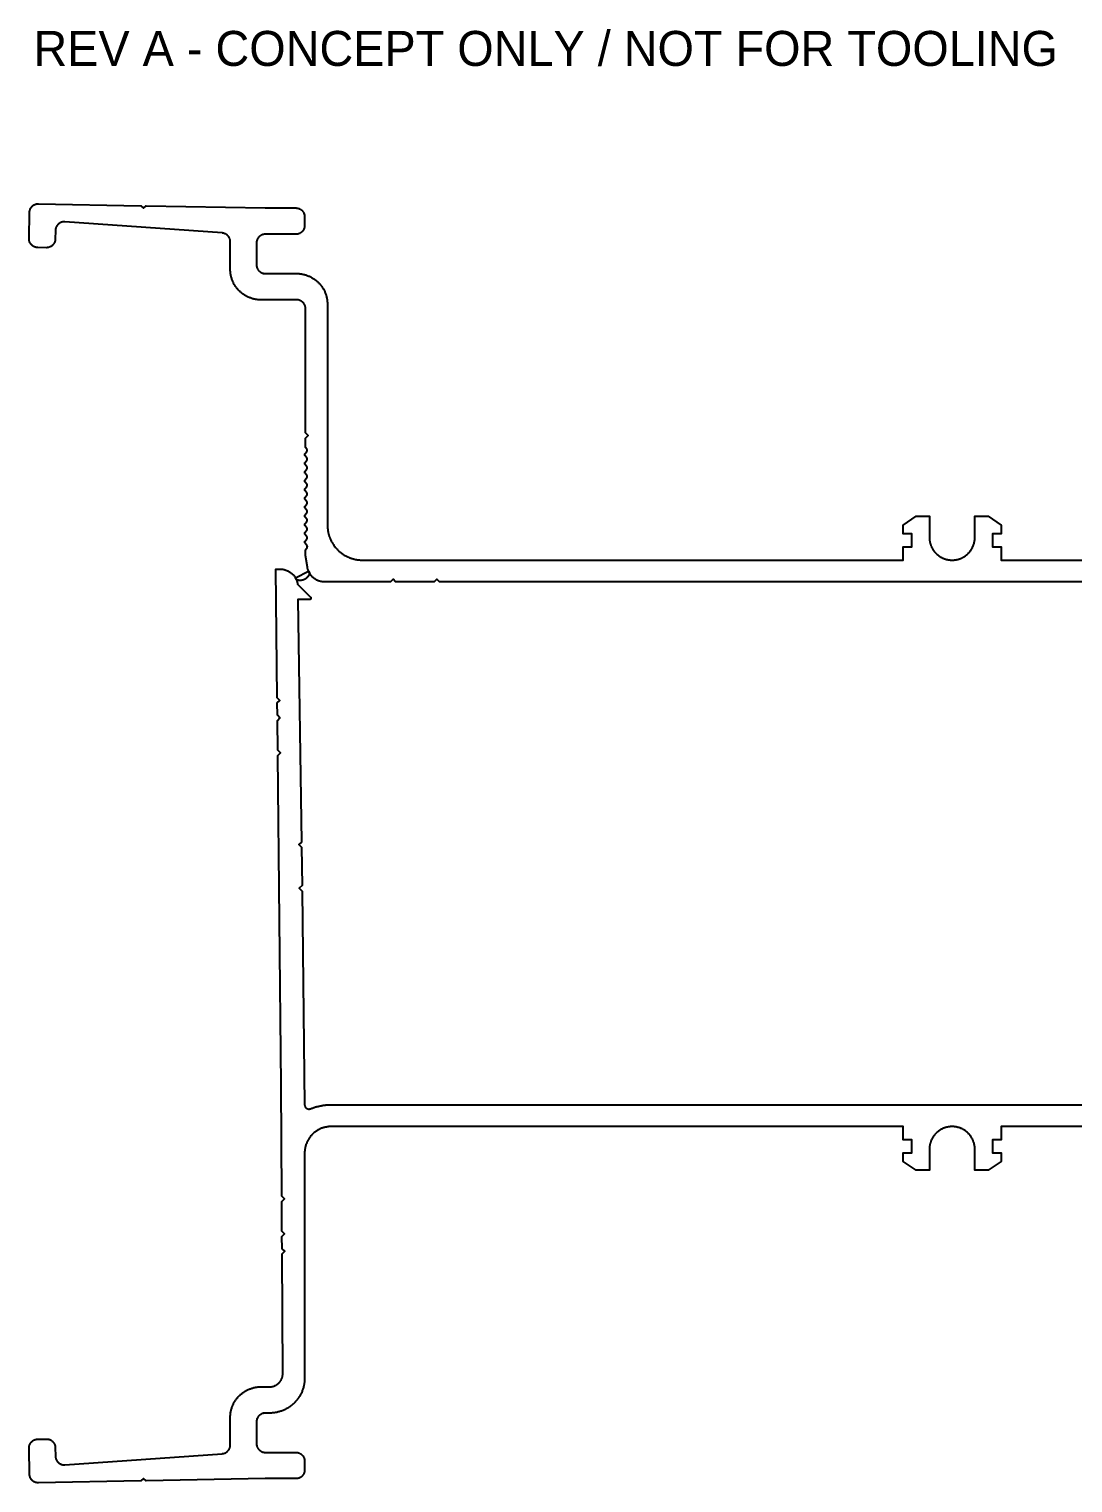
# Model space of a CAD drawing. Header units: millimetres. Extents: x -105 to 218, y 0 to 166.
# Drawn here: x -105.5 to 13.8, y 0 to 166.2 of the extents above; entities that cross this region are included whole.
import ezdxf

# ---------------------------------------------------------------- set-up
doc = ezdxf.new("R2010")
doc.units = ezdxf.units.MM
for name, color, linetype in [('BRIDGE_REV_A', 7, 'Continuous'), ('GREEN_REV_A', 3, 'Continuous'), ('NOTES', 1, 'Continuous'), ('YELLOW_REV_A', 2, 'Continuous')]:
    doc.layers.add(name, color=color, linetype=linetype)

msp = doc.modelspace()

# ---------------------------------------------------------------- linework, layer by layer
at = {"layer": 'BRIDGE_REV_A'}
msp.add_lwpolyline([(-73.55, 104.23), (-73.41, 103.96), (-73.46, 103.95), (-73.47, 103.92), (-73.48, 103.89), (-73.49, 103.86), (-73.5, 103.84), (-73.51, 103.81), (-73.52, 103.79), (-73.54, 103.76), (-73.55, 103.74), (-73.56, 103.71), (-73.58, 103.69), (-73.59, 103.66), (-73.61, 103.64), (-73.63, 103.62), (-73.64, 103.6), (-73.66, 103.58), (-73.68, 103.56), (-73.7, 103.53), (-73.72, 103.51), (-73.74, 103.5), (-73.76, 103.48), (-73.78, 103.46), (-73.8, 103.44), (-73.82, 103.42), (-73.84, 103.41), (-73.86, 103.39), (-73.88, 103.37), (-73.91, 103.36), (-73.93, 103.34), (-73.95, 103.33), (-73.98, 103.32), (-74, 103.3), (-74.02, 103.29), (-74.05, 103.28), (-74.07, 103.27), (-74.1, 103.26), (-74.12, 103.25), (-74.15, 103.24), (-74.18, 103.23), (-74.2, 103.22), (-74.23, 103.21), (-74.25, 103.21), (-74.28, 103.2), (-74.31, 103.19), (-74.33, 103.19), (-74.36, 103.18), (-74.39, 103.18), (-74.42, 103.18), (-74.44, 103.18), (-74.47, 103.17), (-74.5, 103.17), (-74.53, 103.17), (-74.55, 103.17), (-74.58, 103.17), (-74.61, 103.17), (-74.64, 103.18), (-74.67, 103.18), (-74.69, 103.18), (-74.72, 103.19), (-74.75, 103.19), (-74.78, 103.2), (-74.81, 103.21), (-74.83, 103.21), (-74.86, 103.22), (-74.89, 103.23), (-74.95, 103.25), (-75.06, 103.47)], close=True, dxfattribs=at)
at = {"layer": 'GREEN_REV_A'}
msp.add_lwpolyline([(71, 40.74), (5.6, 40.74), (5.6, 39.24), (4.6, 39.24), (4.6, 37.74), (5.6, 37.74), (5.6, 36.74), (4.1, 35.74), (2.6, 35.74), (2.6, 38.14), (2.6, 38.2), (2.6, 38.27), (2.59, 38.34), (2.59, 38.4), (2.58, 38.47), (2.57, 38.53), (2.56, 38.6), (2.55, 38.66), (2.53, 38.72), (2.52, 38.79), (2.5, 38.85), (2.48, 38.91), (2.46, 38.97), (2.44, 39.03), (2.42, 39.09), (2.4, 39.15), (2.37, 39.21), (2.34, 39.26), (2.32, 39.32), (2.29, 39.38), (2.26, 39.43), (2.22, 39.48), (2.19, 39.54), (2.16, 39.59), (2.12, 39.64), (2.08, 39.69), (2.05, 39.74), (2.01, 39.79), (1.97, 39.84), (1.92, 39.88), (1.88, 39.93), (1.84, 39.97), (1.79, 40.02), (1.75, 40.06), (1.7, 40.1), (1.65, 40.14), (1.61, 40.18), (1.56, 40.22), (1.51, 40.26), (1.45, 40.29), (1.4, 40.33), (1.35, 40.36), (1.29, 40.39), (1.24, 40.42), (1.18, 40.45), (1.13, 40.48), (1.07, 40.51), (1.01, 40.53), (0.95, 40.56), (0.89, 40.58), (0.83, 40.6), (0.77, 40.62), (0.71, 40.64), (0.65, 40.65), (0.59, 40.67), (0.52, 40.68), (0.46, 40.7), (0.4, 40.71), (0.33, 40.72), (0.27, 40.72), (0.2, 40.73), (0.13, 40.73), (0.07, 40.74), (0, 40.74), (-0.06, 40.74), (-0.13, 40.73), (-0.19, 40.73), (-0.26, 40.72), (-0.32, 40.72), (-0.38, 40.71), (-0.45, 40.7), (-0.51, 40.69), (-0.57, 40.67), (-0.63, 40.66), (-0.7, 40.64), (-0.76, 40.62), (-0.82, 40.6), (-0.88, 40.58), (-0.94, 40.56), (-0.99, 40.54), (-1.05, 40.51), (-1.11, 40.49), (-1.17, 40.46), (-1.22, 40.43), (-1.28, 40.4), (-1.33, 40.37), (-1.39, 40.33), (-1.44, 40.3), (-1.5, 40.26), (-1.55, 40.23), (-1.6, 40.19), (-1.65, 40.15), (-1.7, 40.11), (-1.75, 40.06), (-1.79, 40.02), (-1.84, 39.97), (-1.88, 39.93), (-1.93, 39.88), (-1.97, 39.83), (-2.01, 39.78), (-2.05, 39.73), (-2.09, 39.68), (-2.13, 39.63), (-2.16, 39.58), (-2.2, 39.53), (-2.23, 39.47), (-2.26, 39.42), (-2.29, 39.36), (-2.32, 39.3), (-2.35, 39.25), (-2.38, 39.19), (-2.4, 39.13), (-2.43, 39.07), (-2.45, 39.01), (-2.47, 38.95), (-2.49, 38.89), (-2.51, 38.83), (-2.52, 38.77), (-2.54, 38.71), (-2.55, 38.65), (-2.56, 38.58), (-2.57, 38.52), (-2.58, 38.46), (-2.59, 38.39), (-2.59, 38.33), (-2.6, 38.27), (-2.6, 38.2), (-2.6, 38.14), (-2.6, 35.74), (-4.1, 35.74), (-5.6, 36.74), (-5.6, 37.74), (-4.6, 37.74), (-4.6, 39.24), (-5.6, 39.24), (-5.6, 40.74), (-71, 40.74), (-71.07, 40.74), (-71.15, 40.73), (-71.22, 40.73), (-71.3, 40.72), (-71.37, 40.71), (-71.44, 40.7), (-71.52, 40.69), (-71.59, 40.68), (-71.66, 40.66), (-71.73, 40.65), (-71.8, 40.63), (-71.87, 40.61), (-71.94, 40.58), (-72.01, 40.56), (-72.08, 40.54), (-72.15, 40.51), (-72.22, 40.48), (-72.28, 40.45), (-72.35, 40.42), (-72.41, 40.38), (-72.48, 40.35), (-72.54, 40.31), (-72.6, 40.27), (-72.66, 40.23), (-72.73, 40.19), (-72.78, 40.15), (-72.84, 40.1), (-72.9, 40.06), (-72.96, 40.01), (-73.01, 39.96), (-73.07, 39.91), (-73.12, 39.86), (-73.17, 39.8), (-73.22, 39.75), (-73.27, 39.69), (-73.32, 39.64), (-73.37, 39.58), (-73.41, 39.52), (-73.45, 39.46), (-73.5, 39.4), (-73.54, 39.34), (-73.57, 39.28), (-73.61, 39.21), (-73.65, 39.15), (-73.68, 39.08), (-73.71, 39.02), (-73.74, 38.95), (-73.77, 38.88), (-73.8, 38.82), (-73.82, 38.75), (-73.85, 38.68), (-73.87, 38.61), (-73.89, 38.54), (-73.91, 38.47), (-73.93, 38.4), (-73.94, 38.32), (-73.96, 38.25), (-73.97, 38.18), (-73.98, 38.11), (-73.99, 38.03), (-73.99, 37.96), (-74, 37.89), (-74, 37.81), (-74, 37.74), (-74, 11.99), (-74, 11.94), (-74, 11.89), (-74, 11.84), (-74, 11.79), (-74.01, 11.74), (-74.01, 11.69), (-74.02, 11.64), (-74.02, 11.59), (-74.02, 11.54), (-74.03, 11.49), (-74.04, 11.44), (-74.04, 11.4), (-74.05, 11.35), (-74.06, 11.3), (-74.07, 11.25), (-74.08, 11.2), (-74.09, 11.15), (-74.1, 11.11), (-74.12, 11.01), (-74.15, 10.92), (-74.17, 10.82), (-74.2, 10.73), (-74.23, 10.64), (-74.27, 10.55), (-74.3, 10.46), (-74.34, 10.37), (-74.38, 10.28), (-74.43, 10.19), (-74.47, 10.1), (-74.52, 10.02), (-74.57, 9.93), (-74.62, 9.85), (-74.65, 9.81), (-74.67, 9.77), (-74.7, 9.73), (-74.73, 9.69), (-74.76, 9.65), (-74.78, 9.61), (-74.81, 9.57), (-74.84, 9.53), (-74.87, 9.49), (-74.91, 9.45), (-74.94, 9.41), (-74.97, 9.38), (-75, 9.34), (-75.03, 9.3), (-75.07, 9.27), (-75.1, 9.23), (-75.14, 9.19), (-75.17, 9.16), (-75.21, 9.12), (-75.24, 9.09), (-75.28, 9.05), (-75.32, 9.02), (-75.35, 8.99), (-75.39, 8.96), (-75.43, 8.92), (-75.46, 8.89), (-75.5, 8.86), (-75.54, 8.83), (-75.58, 8.8), (-75.62, 8.77), (-75.66, 8.74), (-75.7, 8.71), (-75.74, 8.69), (-75.78, 8.66), (-75.82, 8.63), (-75.86, 8.61), (-75.95, 8.55), (-76.03, 8.5), (-76.12, 8.46), (-76.2, 8.41), (-76.29, 8.37), (-76.38, 8.33), (-76.47, 8.29), (-76.56, 8.25), (-76.65, 8.22), (-76.74, 8.19), (-76.84, 8.16), (-76.93, 8.13), (-77.02, 8.11), (-77.12, 8.08), (-77.17, 8.07), (-77.22, 8.06), (-77.26, 8.05), (-77.31, 8.05), (-77.36, 8.04), (-77.41, 8.03), (-77.46, 8.02), (-77.51, 8.02), (-77.56, 8.01), (-77.6, 8.01), (-77.65, 8), (-77.7, 8), (-77.75, 7.99), (-77.8, 7.99), (-77.85, 7.99), (-77.9, 7.99), (-77.95, 7.99), (-78, 7.99), (-78.5, 7.99), (-78.53, 7.99), (-78.55, 7.99), (-78.58, 7.98), (-78.6, 7.98), (-78.63, 7.98), (-78.65, 7.97), (-78.68, 7.97), (-78.7, 7.97), (-78.73, 7.96), (-78.75, 7.95), (-78.77, 7.95), (-78.8, 7.94), (-78.82, 7.93), (-78.84, 7.93), (-78.87, 7.92), (-78.89, 7.91), (-78.93, 7.89), (-78.98, 7.87), (-79.02, 7.84), (-79.06, 7.82), (-79.1, 7.79), (-79.14, 7.76), (-79.17, 7.73), (-79.21, 7.69), (-79.24, 7.66), (-79.27, 7.62), (-79.3, 7.58), (-79.33, 7.55), (-79.36, 7.5), (-79.38, 7.46), (-79.4, 7.42), (-79.42, 7.38), (-79.43, 7.35), (-79.44, 7.33), (-79.45, 7.31), (-79.46, 7.28), (-79.46, 7.26), (-79.47, 7.24), (-79.47, 7.21), (-79.48, 7.19), (-79.48, 7.16), (-79.49, 7.14), (-79.49, 7.11), (-79.49, 7.09), (-79.5, 7.06), (-79.5, 7.04), (-79.5, 7.01), (-79.5, 6.99), (-79.5, 4.49), (-79.5, 4.46), (-79.5, 4.43), (-79.5, 4.41), (-79.49, 4.38), (-79.49, 4.36), (-79.49, 4.33), (-79.48, 4.31), (-79.48, 4.28), (-79.47, 4.26), (-79.47, 4.24), (-79.46, 4.21), (-79.46, 4.19), (-79.45, 4.17), (-79.44, 4.14), (-79.43, 4.12), (-79.42, 4.1), (-79.4, 4.05), (-79.38, 4.01), (-79.36, 3.97), (-79.33, 3.93), (-79.3, 3.89), (-79.27, 3.85), (-79.24, 3.81), (-79.21, 3.78), (-79.17, 3.75), (-79.14, 3.71), (-79.1, 3.69), (-79.06, 3.66), (-79.02, 3.63), (-78.98, 3.61), (-78.93, 3.59), (-78.89, 3.57), (-78.87, 3.56), (-78.84, 3.55), (-78.82, 3.54), (-78.8, 3.53), (-78.77, 3.52), (-78.75, 3.52), (-78.73, 3.51), (-78.7, 3.51), (-78.68, 3.5), (-78.65, 3.5), (-78.63, 3.49), (-78.6, 3.49), (-78.58, 3.49), (-78.55, 3.49), (-78.53, 3.49), (-78.5, 3.49), (-75, 3.49), (-74.97, 3.49), (-74.95, 3.49), (-74.92, 3.48), (-74.9, 3.48), (-74.87, 3.48), (-74.85, 3.47), (-74.82, 3.47), (-74.8, 3.47), (-74.77, 3.46), (-74.75, 3.45), (-74.73, 3.45), (-74.7, 3.44), (-74.68, 3.43), (-74.66, 3.43), (-74.63, 3.42), (-74.61, 3.41), (-74.57, 3.39), (-74.52, 3.37), (-74.48, 3.34), (-74.44, 3.32), (-74.4, 3.29), (-74.36, 3.26), (-74.33, 3.23), (-74.29, 3.19), (-74.26, 3.16), (-74.23, 3.12), (-74.2, 3.08), (-74.17, 3.05), (-74.14, 3), (-74.12, 2.96), (-74.1, 2.92), (-74.08, 2.88), (-74.07, 2.85), (-74.06, 2.83), (-74.05, 2.81), (-74.04, 2.78), (-74.04, 2.76), (-74.03, 2.74), (-74.03, 2.71), (-74.02, 2.69), (-74.02, 2.66), (-74.01, 2.64), (-74.01, 2.61), (-74.01, 2.59), (-74, 2.56), (-74, 2.54), (-74, 2.51), (-74, 2.49), (-74, 1.49), (-74, 1.46), (-74, 1.43), (-74, 1.41), (-74.01, 1.38), (-74.01, 1.36), (-74.01, 1.33), (-74.02, 1.31), (-74.02, 1.28), (-74.03, 1.26), (-74.03, 1.24), (-74.04, 1.21), (-74.04, 1.19), (-74.05, 1.17), (-74.06, 1.14), (-74.07, 1.12), (-74.08, 1.1), (-74.1, 1.05), (-74.12, 1.01), (-74.14, 0.97), (-74.17, 0.93), (-74.2, 0.89), (-74.23, 0.85), (-74.26, 0.81), (-74.29, 0.78), (-74.33, 0.75), (-74.36, 0.71), (-74.4, 0.69), (-74.44, 0.66), (-74.48, 0.63), (-74.52, 0.61), (-74.57, 0.59), (-74.61, 0.57), (-74.63, 0.56), (-74.66, 0.55), (-74.68, 0.54), (-74.7, 0.53), (-74.73, 0.52), (-74.75, 0.52), (-74.77, 0.51), (-74.8, 0.51), (-74.82, 0.5), (-74.85, 0.5), (-74.87, 0.49), (-74.9, 0.49), (-74.92, 0.49), (-74.95, 0.49), (-74.97, 0.49), (-75, 0.49), (-78.5, 0.49), (-92.12, 0.23), (-92.43, 0.52), (-92.72, 0.22), (-104.42, 0), (-104.45, 0), (-104.47, 0), (-104.49, 0), (-104.52, 0), (-104.54, 0.01), (-104.57, 0.01), (-104.59, 0.01), (-104.62, 0.02), (-104.66, 0.03), (-104.71, 0.04), (-104.76, 0.05), (-104.8, 0.07), (-104.85, 0.09), (-104.89, 0.11), (-104.94, 0.13), (-104.98, 0.16), (-105, 0.17), (-105.02, 0.19), (-105.04, 0.2), (-105.06, 0.21), (-105.08, 0.23), (-105.1, 0.25), (-105.11, 0.26), (-105.13, 0.28), (-105.15, 0.3), (-105.17, 0.32), (-105.18, 0.33), (-105.2, 0.35), (-105.22, 0.37), (-105.23, 0.39), (-105.25, 0.41), (-105.26, 0.43), (-105.29, 0.47), (-105.31, 0.51), (-105.34, 0.56), (-105.36, 0.6), (-105.37, 0.65), (-105.39, 0.69), (-105.4, 0.74), (-105.42, 0.79), (-105.42, 0.81), (-105.43, 0.83), (-105.43, 0.86), (-105.43, 0.88), (-105.43, 0.91), (-105.44, 0.93), (-105.44, 0.96), (-105.44, 0.98), (-105.5, 3.98), (-105.5, 4.01), (-105.49, 4.03), (-105.49, 4.06), (-105.49, 4.08), (-105.49, 4.1), (-105.49, 4.13), (-105.48, 4.15), (-105.48, 4.18), (-105.47, 4.23), (-105.46, 4.27), (-105.44, 4.32), (-105.43, 4.36), (-105.41, 4.41), (-105.39, 4.45), (-105.36, 4.5), (-105.34, 4.54), (-105.32, 4.56), (-105.31, 4.58), (-105.3, 4.6), (-105.28, 4.62), (-105.27, 4.64), (-105.25, 4.66), (-105.23, 4.68), (-105.22, 4.69), (-105.2, 4.71), (-105.18, 4.73), (-105.16, 4.74), (-105.14, 4.76), (-105.12, 4.78), (-105.11, 4.79), (-105.09, 4.81), (-105.07, 4.82), (-105.02, 4.85), (-104.98, 4.87), (-104.94, 4.9), (-104.9, 4.92), (-104.85, 4.93), (-104.8, 4.95), (-104.76, 4.96), (-104.71, 4.98), (-104.69, 4.98), (-104.66, 4.99), (-104.64, 4.99), (-104.61, 4.99), (-104.59, 5), (-104.56, 5), (-104.54, 5), (-104.51, 5), (-103.51, 5.02), (-103.49, 5.02), (-103.46, 5.02), (-103.44, 5.02), (-103.41, 5.01), (-103.39, 5.01), (-103.36, 5.01), (-103.34, 5.01), (-103.31, 5), (-103.29, 5), (-103.26, 4.99), (-103.24, 4.99), (-103.22, 4.98), (-103.19, 4.97), (-103.17, 4.96), (-103.15, 4.96), (-103.12, 4.95), (-103.08, 4.93), (-103.04, 4.91), (-102.99, 4.88), (-102.95, 4.86), (-102.91, 4.83), (-102.87, 4.8), (-102.84, 4.77), (-102.8, 4.74), (-102.77, 4.7), (-102.74, 4.67), (-102.71, 4.63), (-102.68, 4.59), (-102.65, 4.55), (-102.63, 4.51), (-102.6, 4.47), (-102.58, 4.42), (-102.57, 4.4), (-102.56, 4.38), (-102.55, 4.36), (-102.55, 4.33), (-102.54, 4.31), (-102.53, 4.29), (-102.53, 4.26), (-102.52, 4.24), (-102.51, 4.21), (-102.51, 4.19), (-102.51, 4.16), (-102.5, 4.14), (-102.5, 4.11), (-102.5, 4.09), (-102.5, 4.06), (-102.5, 4.04), (-102.48, 3.04), (-102.48, 3.02), (-102.47, 2.99), (-102.47, 2.97), (-102.47, 2.94), (-102.47, 2.92), (-102.46, 2.89), (-102.46, 2.87), (-102.45, 2.84), (-102.45, 2.82), (-102.44, 2.79), (-102.43, 2.77), (-102.43, 2.74), (-102.42, 2.72), (-102.41, 2.7), (-102.4, 2.67), (-102.39, 2.65), (-102.38, 2.63), (-102.37, 2.6), (-102.35, 2.58), (-102.34, 2.56), (-102.33, 2.54), (-102.32, 2.52), (-102.3, 2.5), (-102.29, 2.48), (-102.27, 2.45), (-102.26, 2.43), (-102.24, 2.42), (-102.22, 2.4), (-102.21, 2.38), (-102.19, 2.36), (-102.17, 2.34), (-102.15, 2.32), (-102.13, 2.31), (-102.11, 2.29), (-102.09, 2.27), (-102.07, 2.26), (-102.05, 2.24), (-102.03, 2.23), (-102.01, 2.22), (-101.99, 2.2), (-101.97, 2.19), (-101.94, 2.18), (-101.92, 2.17), (-101.9, 2.15), (-101.88, 2.14), (-101.85, 2.13), (-101.83, 2.13), (-101.81, 2.12), (-101.78, 2.11), (-101.76, 2.1), (-101.73, 2.09), (-101.71, 2.09), (-101.68, 2.08), (-101.66, 2.08), (-101.63, 2.07), (-101.61, 2.07), (-101.58, 2.07), (-101.56, 2.06), (-101.53, 2.06), (-101.51, 2.06), (-101.48, 2.06), (-101.46, 2.06), (-101.43, 2.06), (-101.41, 2.06), (-83.43, 3.34), (-83.4, 3.35), (-83.38, 3.35), (-83.33, 3.36), (-83.29, 3.36), (-83.24, 3.38), (-83.19, 3.39), (-83.15, 3.41), (-83.11, 3.42), (-83.06, 3.44), (-83.02, 3.46), (-82.98, 3.49), (-82.94, 3.51), (-82.91, 3.54), (-82.87, 3.57), (-82.83, 3.6), (-82.8, 3.63), (-82.77, 3.66), (-82.74, 3.69), (-82.71, 3.73), (-82.68, 3.77), (-82.66, 3.81), (-82.63, 3.84), (-82.61, 3.89), (-82.59, 3.93), (-82.57, 3.97), (-82.56, 4.01), (-82.54, 4.06), (-82.53, 4.1), (-82.52, 4.15), (-82.51, 4.2), (-82.5, 4.24), (-82.5, 4.29), (-82.5, 4.32), (-82.5, 4.34), (-82.5, 7.49), (-82.5, 7.58), (-82.5, 7.67), (-82.49, 7.76), (-82.48, 7.84), (-82.47, 7.93), (-82.46, 8.02), (-82.45, 8.11), (-82.43, 8.19), (-82.41, 8.28), (-82.39, 8.36), (-82.37, 8.44), (-82.34, 8.53), (-82.32, 8.61), (-82.29, 8.69), (-82.26, 8.77), (-82.22, 8.85), (-82.19, 8.93), (-82.15, 9), (-82.12, 9.08), (-82.08, 9.15), (-82.04, 9.23), (-81.99, 9.3), (-81.95, 9.37), (-81.9, 9.44), (-81.85, 9.51), (-81.8, 9.58), (-81.75, 9.65), (-81.7, 9.71), (-81.65, 9.78), (-81.59, 9.84), (-81.53, 9.9), (-81.47, 9.96), (-81.41, 10.02), (-81.35, 10.08), (-81.29, 10.13), (-81.23, 10.19), (-81.16, 10.24), (-81.09, 10.29), (-81.03, 10.34), (-80.96, 10.39), (-80.89, 10.44), (-80.81, 10.48), (-80.74, 10.52), (-80.67, 10.56), (-80.59, 10.6), (-80.52, 10.64), (-80.44, 10.68), (-80.36, 10.71), (-80.28, 10.74), (-80.2, 10.77), (-80.12, 10.8), (-80.04, 10.83), (-79.96, 10.85), (-79.87, 10.88), (-79.79, 10.9), (-79.71, 10.92), (-79.62, 10.93), (-79.53, 10.95), (-79.45, 10.96), (-79.36, 10.97), (-79.27, 10.98), (-79.18, 10.98), (-79.09, 10.99), (-79, 10.99), (-78, 10.99), (-77.96, 10.99), (-77.93, 10.99), (-77.89, 10.99), (-77.85, 10.99), (-77.81, 11), (-77.78, 11), (-77.74, 11.01), (-77.7, 11.02), (-77.67, 11.02), (-77.63, 11.03), (-77.6, 11.04), (-77.56, 11.05), (-77.53, 11.06), (-77.49, 11.07), (-77.46, 11.09), (-77.42, 11.1), (-77.39, 11.12), (-77.36, 11.13), (-77.32, 11.15), (-77.29, 11.16), (-77.26, 11.18), (-77.23, 11.2), (-77.2, 11.22), (-77.17, 11.24), (-77.13, 11.26), (-77.1, 11.28), (-77.08, 11.31), (-77.05, 11.33), (-77.02, 11.35), (-76.99, 11.38), (-76.96, 11.4), (-76.94, 11.43), (-76.91, 11.46), (-76.88, 11.48), (-76.86, 11.51), (-76.84, 11.54), (-76.81, 11.57), (-76.79, 11.6), (-76.77, 11.63), (-76.75, 11.66), (-76.73, 11.69), (-76.71, 11.72), (-76.69, 11.75), (-76.67, 11.79), (-76.66, 11.82), (-76.64, 11.85), (-76.63, 11.88), (-76.61, 11.92), (-76.6, 11.95), (-76.59, 11.99), (-76.57, 12.02), (-76.56, 12.06), (-76.55, 12.09), (-76.54, 12.13), (-76.54, 12.16), (-76.53, 12.2), (-76.52, 12.24), (-76.52, 12.27), (-76.51, 12.31), (-76.51, 12.35), (-76.5, 12.38), (-76.5, 12.42), (-76.5, 12.46), (-76.5, 12.5), (-76.58, 26.19), (-76.28, 26.49), (-76.58, 26.78), (-76.59, 28.19), (-76.29, 28.49), (-76.6, 28.78), (-76.62, 32.19), (-76.32, 32.49), (-76.62, 32.78), (-76.7, 45.51), (-77.07, 83.17), (-76.77, 83.47), (-77.08, 83.77), (-77.11, 87.17), (-76.82, 87.47), (-77.12, 87.77), (-77.13, 89.17), (-76.84, 89.47), (-77.14, 89.77), (-77.3, 104.47), (-76.8, 104.47), (-76.73, 104.47), (-76.67, 104.47), (-76.6, 104.46), (-76.53, 104.45), (-76.47, 104.45), (-76.4, 104.43), (-76.34, 104.42), (-76.28, 104.4), (-76.21, 104.39), (-76.15, 104.37), (-76.09, 104.34), (-76.03, 104.32), (-75.97, 104.29), (-75.91, 104.27), (-75.85, 104.24), (-75.79, 104.21), (-75.74, 104.17), (-75.68, 104.14), (-75.63, 104.1), (-75.58, 104.06), (-75.53, 104.02), (-75.48, 103.98), (-75.43, 103.94), (-75.38, 103.89), (-75.34, 103.84), (-75.29, 103.8), (-75.25, 103.75), (-75.21, 103.69), (-75.17, 103.64), (-75.13, 103.59), (-75.09, 103.53), (-75.06, 103.47), (-74.95, 103.25), (-74.93, 103.21), (-74.91, 103.16), (-74.9, 103.11), (-74.88, 103.07), (-74.87, 103.02), (-74.85, 102.98), (-74.84, 102.93), (-74.83, 102.88), (-74.82, 102.84), (-74.81, 102.79), (-74.81, 102.75), (-74.8, 102.74), (-73.32, 101.26), (-73.31, 101.25), (-73.3, 101.23), (-73.29, 101.22), (-73.28, 101.21), (-73.28, 101.19), (-73.28, 101.18), (-73.27, 101.16), (-73.27, 101.15), (-73.27, 101.14), (-73.28, 101.12), (-73.28, 101.11), (-73.28, 101.09), (-73.29, 101.08), (-73.3, 101.07), (-73.31, 101.05), (-73.32, 101.04), (-73.33, 101.03), (-73.34, 101.03), (-73.35, 101.02), (-73.37, 101.01), (-73.38, 101.01), (-73.39, 101), (-73.41, 101), (-73.42, 101), (-74.77, 101), (-74.36, 73.27), (-74.66, 72.98), (-74.36, 72.69), (-74.3, 68.31), (-74.64, 67.98), (-74.29, 67.65), (-74, 43.23), (-74, 43.2), (-74, 43.17), (-73.99, 43.14), (-73.98, 43.11), (-73.97, 43.08), (-73.96, 43.05), (-73.95, 43.02), (-73.94, 43), (-73.92, 42.97), (-73.91, 42.95), (-73.89, 42.92), (-73.87, 42.9), (-73.85, 42.88), (-73.82, 42.86), (-73.8, 42.84), (-73.77, 42.82), (-73.75, 42.8), (-73.72, 42.79), (-73.69, 42.78), (-73.66, 42.76), (-73.64, 42.76), (-73.61, 42.75), (-73.58, 42.74), (-73.55, 42.74), (-73.52, 42.74), (-73.49, 42.74), (-73.46, 42.74), (-73.43, 42.74), (-73.4, 42.75), (-73.37, 42.75), (-73.34, 42.76), (-73.31, 42.77), (-73.24, 42.8), (-73.17, 42.83), (-73.1, 42.86), (-73.03, 42.88), (-72.96, 42.91), (-72.89, 42.93), (-72.82, 42.95), (-72.75, 42.98), (-72.68, 43), (-72.61, 43.02), (-72.54, 43.04), (-72.47, 43.05), (-72.39, 43.07), (-72.32, 43.09), (-72.25, 43.1), (-72.18, 43.12), (-72.1, 43.13), (-72.03, 43.15), (-71.96, 43.16), (-71.89, 43.17), (-71.81, 43.18), (-71.74, 43.19), (-71.67, 43.2), (-71.59, 43.21), (-71.52, 43.21), (-71.44, 43.22), (-71.37, 43.22), (-71.3, 43.23), (-71.22, 43.23), (-71.15, 43.23), (-71.07, 43.24), (-71, 43.24), (71, 43.24)], dxfattribs=at)
at = {"layer": 'YELLOW_REV_A'}
msp.add_lwpolyline([(71.71, 103.01), (-58.6, 103.01), (-58.9, 103.31), (-59.2, 103.01), (-63.6, 103.01), (-63.9, 103.31), (-64.2, 103.01), (-71.71, 103.01), (-71.77, 103.01), (-71.84, 103.01), (-71.9, 103.01), (-71.97, 103.02), (-72.03, 103.03), (-72.09, 103.04), (-72.15, 103.05), (-72.22, 103.07), (-72.28, 103.08), (-72.34, 103.1), (-72.4, 103.12), (-72.46, 103.14), (-72.52, 103.17), (-72.57, 103.2), (-72.63, 103.22), (-72.69, 103.25), (-72.74, 103.29), (-72.8, 103.32), (-72.85, 103.35), (-72.9, 103.39), (-72.95, 103.43), (-73, 103.47), (-73.05, 103.51), (-73.09, 103.56), (-73.14, 103.6), (-73.18, 103.65), (-73.23, 103.7), (-73.27, 103.74), (-73.31, 103.8), (-73.34, 103.85), (-73.38, 103.9), (-73.41, 103.96), (-73.55, 104.23), (-73.57, 104.28), (-73.59, 104.34), (-73.61, 104.39), (-73.63, 104.45), (-73.64, 104.5), (-73.66, 104.56), (-73.67, 104.62), (-73.68, 104.68), (-73.9, 106.01), (-73.9, 106.66), (-73.73, 106.94), (-73.72, 106.95), (-73.71, 106.96), (-73.71, 106.98), (-73.7, 106.99), (-73.7, 107.01), (-73.7, 107.02), (-73.69, 107.04), (-73.7, 107.05), (-73.7, 107.07), (-73.7, 107.08), (-73.7, 107.1), (-73.71, 107.11), (-73.71, 107.13), (-73.72, 107.14), (-73.73, 107.15), (-73.74, 107.17), (-73.95, 107.43), (-73.96, 107.44), (-73.97, 107.46), (-73.98, 107.47), (-73.98, 107.49), (-73.99, 107.51), (-73.99, 107.52), (-73.99, 107.54), (-73.99, 107.56), (-73.99, 107.57), (-73.99, 107.59), (-73.99, 107.61), (-73.98, 107.62), (-73.98, 107.64), (-73.97, 107.65), (-73.96, 107.67), (-73.95, 107.68), (-73.75, 107.93), (-73.74, 107.94), (-73.73, 107.96), (-73.72, 107.97), (-73.72, 107.99), (-73.71, 108.01), (-73.71, 108.02), (-73.71, 108.04), (-73.71, 108.06), (-73.71, 108.07), (-73.71, 108.09), (-73.71, 108.11), (-73.72, 108.12), (-73.72, 108.14), (-73.73, 108.15), (-73.74, 108.17), (-73.75, 108.18), (-73.95, 108.43), (-73.96, 108.44), (-73.97, 108.46), (-73.98, 108.47), (-73.98, 108.49), (-73.99, 108.51), (-73.99, 108.52), (-73.99, 108.54), (-73.99, 108.56), (-73.99, 108.57), (-73.99, 108.59), (-73.99, 108.61), (-73.98, 108.62), (-73.98, 108.64), (-73.97, 108.65), (-73.96, 108.67), (-73.95, 108.68), (-73.75, 108.93), (-73.74, 108.94), (-73.73, 108.96), (-73.72, 108.97), (-73.72, 108.99), (-73.71, 109.01), (-73.71, 109.02), (-73.71, 109.04), (-73.71, 109.06), (-73.71, 109.07), (-73.71, 109.09), (-73.71, 109.11), (-73.72, 109.12), (-73.72, 109.14), (-73.73, 109.15), (-73.74, 109.17), (-73.75, 109.18), (-73.95, 109.43), (-73.96, 109.44), (-73.97, 109.46), (-73.98, 109.47), (-73.98, 109.49), (-73.99, 109.51), (-73.99, 109.52), (-73.99, 109.54), (-73.99, 109.56), (-73.99, 109.57), (-73.99, 109.59), (-73.99, 109.61), (-73.98, 109.62), (-73.98, 109.64), (-73.97, 109.65), (-73.96, 109.67), (-73.95, 109.68), (-73.75, 109.93), (-73.74, 109.94), (-73.73, 109.96), (-73.72, 109.97), (-73.72, 109.99), (-73.71, 110.01), (-73.71, 110.02), (-73.71, 110.04), (-73.71, 110.06), (-73.71, 110.07), (-73.71, 110.09), (-73.71, 110.11), (-73.72, 110.12), (-73.72, 110.14), (-73.73, 110.15), (-73.74, 110.17), (-73.75, 110.18), (-73.95, 110.43), (-73.96, 110.44), (-73.97, 110.46), (-73.98, 110.47), (-73.98, 110.49), (-73.99, 110.51), (-73.99, 110.52), (-73.99, 110.54), (-73.99, 110.56), (-73.99, 110.57), (-73.99, 110.59), (-73.99, 110.61), (-73.98, 110.62), (-73.98, 110.64), (-73.97, 110.65), (-73.96, 110.67), (-73.95, 110.68), (-73.75, 110.93), (-73.74, 110.94), (-73.73, 110.96), (-73.72, 110.97), (-73.72, 110.99), (-73.71, 111.01), (-73.71, 111.02), (-73.71, 111.04), (-73.71, 111.06), (-73.71, 111.07), (-73.71, 111.09), (-73.71, 111.11), (-73.72, 111.12), (-73.72, 111.14), (-73.73, 111.15), (-73.74, 111.17), (-73.75, 111.18), (-73.95, 111.43), (-73.96, 111.44), (-73.97, 111.46), (-73.98, 111.47), (-73.98, 111.49), (-73.99, 111.51), (-73.99, 111.52), (-73.99, 111.54), (-73.99, 111.56), (-73.99, 111.57), (-73.99, 111.59), (-73.99, 111.61), (-73.98, 111.62), (-73.98, 111.64), (-73.97, 111.65), (-73.96, 111.67), (-73.95, 111.68), (-73.75, 111.93), (-73.74, 111.94), (-73.73, 111.96), (-73.72, 111.97), (-73.72, 111.99), (-73.71, 112.01), (-73.71, 112.02), (-73.71, 112.04), (-73.71, 112.06), (-73.71, 112.07), (-73.71, 112.09), (-73.71, 112.11), (-73.72, 112.12), (-73.72, 112.14), (-73.73, 112.15), (-73.74, 112.17), (-73.75, 112.18), (-73.95, 112.43), (-73.96, 112.44), (-73.97, 112.46), (-73.98, 112.47), (-73.98, 112.49), (-73.99, 112.51), (-73.99, 112.52), (-73.99, 112.54), (-73.99, 112.56), (-73.99, 112.57), (-73.99, 112.59), (-73.99, 112.61), (-73.98, 112.62), (-73.98, 112.64), (-73.97, 112.65), (-73.96, 112.67), (-73.95, 112.68), (-73.75, 112.93), (-73.74, 112.94), (-73.73, 112.96), (-73.72, 112.97), (-73.72, 112.99), (-73.71, 113.01), (-73.71, 113.02), (-73.71, 113.04), (-73.71, 113.06), (-73.71, 113.07), (-73.71, 113.09), (-73.71, 113.11), (-73.72, 113.12), (-73.72, 113.14), (-73.73, 113.15), (-73.74, 113.17), (-73.75, 113.18), (-73.95, 113.43), (-73.96, 113.44), (-73.97, 113.46), (-73.98, 113.47), (-73.98, 113.49), (-73.99, 113.51), (-73.99, 113.52), (-73.99, 113.54), (-73.99, 113.56), (-73.99, 113.57), (-73.99, 113.59), (-73.99, 113.61), (-73.98, 113.62), (-73.98, 113.64), (-73.97, 113.65), (-73.96, 113.67), (-73.95, 113.68), (-73.75, 113.93), (-73.74, 113.94), (-73.73, 113.96), (-73.72, 113.97), (-73.72, 113.99), (-73.71, 114.01), (-73.71, 114.02), (-73.71, 114.04), (-73.71, 114.06), (-73.71, 114.07), (-73.71, 114.09), (-73.71, 114.11), (-73.72, 114.12), (-73.72, 114.14), (-73.73, 114.15), (-73.74, 114.17), (-73.75, 114.18), (-73.95, 114.43), (-73.96, 114.44), (-73.97, 114.46), (-73.98, 114.47), (-73.98, 114.49), (-73.99, 114.51), (-73.99, 114.52), (-73.99, 114.54), (-73.99, 114.56), (-73.99, 114.57), (-73.99, 114.59), (-73.99, 114.61), (-73.98, 114.62), (-73.98, 114.64), (-73.97, 114.65), (-73.96, 114.67), (-73.95, 114.68), (-73.75, 114.93), (-73.74, 114.94), (-73.73, 114.96), (-73.72, 114.97), (-73.72, 114.99), (-73.71, 115.01), (-73.71, 115.02), (-73.71, 115.04), (-73.71, 115.06), (-73.71, 115.07), (-73.71, 115.09), (-73.71, 115.11), (-73.72, 115.12), (-73.72, 115.14), (-73.73, 115.15), (-73.74, 115.17), (-73.75, 115.18), (-73.95, 115.43), (-73.96, 115.44), (-73.97, 115.46), (-73.98, 115.47), (-73.98, 115.49), (-73.99, 115.51), (-73.99, 115.52), (-73.99, 115.54), (-73.99, 115.56), (-73.99, 115.57), (-73.99, 115.59), (-73.99, 115.61), (-73.98, 115.62), (-73.98, 115.64), (-73.97, 115.65), (-73.96, 115.67), (-73.95, 115.68), (-73.75, 115.93), (-73.74, 115.94), (-73.73, 115.96), (-73.72, 115.97), (-73.72, 115.99), (-73.71, 116.01), (-73.71, 116.02), (-73.71, 116.04), (-73.71, 116.06), (-73.71, 116.07), (-73.71, 116.09), (-73.71, 116.11), (-73.72, 116.12), (-73.72, 116.14), (-73.73, 116.15), (-73.74, 116.17), (-73.75, 116.18), (-73.95, 116.43), (-73.96, 116.44), (-73.97, 116.46), (-73.98, 116.47), (-73.98, 116.49), (-73.99, 116.51), (-73.99, 116.52), (-73.99, 116.54), (-73.99, 116.56), (-73.99, 116.57), (-73.99, 116.59), (-73.99, 116.61), (-73.98, 116.62), (-73.98, 116.64), (-73.97, 116.65), (-73.96, 116.67), (-73.95, 116.68), (-73.75, 116.93), (-73.74, 116.94), (-73.73, 116.96), (-73.72, 116.97), (-73.72, 116.99), (-73.71, 117.01), (-73.71, 117.02), (-73.71, 117.04), (-73.71, 117.06), (-73.71, 117.07), (-73.71, 117.09), (-73.71, 117.11), (-73.72, 117.12), (-73.72, 117.14), (-73.73, 117.15), (-73.74, 117.17), (-73.75, 117.18), (-73.95, 117.43), (-73.96, 117.44), (-73.97, 117.46), (-73.98, 117.47), (-73.98, 117.49), (-73.99, 117.51), (-73.99, 117.52), (-73.99, 117.54), (-73.99, 117.56), (-73.99, 117.57), (-73.99, 117.59), (-73.99, 117.61), (-73.98, 117.62), (-73.98, 117.64), (-73.97, 117.65), (-73.96, 117.67), (-73.95, 117.68), (-73.75, 117.93), (-73.74, 117.94), (-73.73, 117.96), (-73.72, 117.97), (-73.72, 117.99), (-73.71, 118.01), (-73.71, 118.02), (-73.71, 118.04), (-73.71, 118.06), (-73.71, 118.07), (-73.71, 118.09), (-73.72, 118.11), (-73.72, 118.12), (-73.73, 118.14), (-73.73, 118.15), (-73.74, 118.17), (-73.75, 118.18), (-73.9, 118.36), (-73.9, 119.46), (-73.6, 119.76), (-73.9, 120.06), (-73.9, 134.26), (-73.9, 134.28), (-73.9, 134.31), (-73.9, 134.33), (-73.9, 134.35), (-73.91, 134.38), (-73.91, 134.4), (-73.91, 134.43), (-73.92, 134.45), (-73.93, 134.5), (-73.94, 134.55), (-73.96, 134.59), (-73.98, 134.64), (-74, 134.68), (-74.02, 134.73), (-74.04, 134.77), (-74.07, 134.81), (-74.08, 134.83), (-74.1, 134.85), (-74.11, 134.87), (-74.13, 134.89), (-74.14, 134.91), (-74.16, 134.93), (-74.18, 134.95), (-74.19, 134.96), (-74.21, 134.98), (-74.23, 135), (-74.25, 135.01), (-74.27, 135.03), (-74.29, 135.04), (-74.31, 135.06), (-74.32, 135.07), (-74.35, 135.09), (-74.39, 135.11), (-74.43, 135.14), (-74.47, 135.16), (-74.52, 135.18), (-74.56, 135.2), (-74.61, 135.21), (-74.66, 135.23), (-74.7, 135.24), (-74.73, 135.24), (-74.75, 135.24), (-74.78, 135.25), (-74.8, 135.25), (-74.83, 135.25), (-74.85, 135.25), (-74.88, 135.26), (-74.9, 135.26), (-79, 135.26), (-79.09, 135.26), (-79.18, 135.26), (-79.27, 135.27), (-79.36, 135.27), (-79.45, 135.28), (-79.53, 135.3), (-79.62, 135.31), (-79.71, 135.33), (-79.79, 135.35), (-79.87, 135.37), (-79.96, 135.39), (-80.04, 135.41), (-80.12, 135.44), (-80.2, 135.47), (-80.28, 135.5), (-80.36, 135.53), (-80.44, 135.56), (-80.52, 135.6), (-80.59, 135.64), (-80.67, 135.68), (-80.74, 135.72), (-80.81, 135.76), (-80.89, 135.81), (-80.96, 135.85), (-81.03, 135.9), (-81.09, 135.95), (-81.16, 136), (-81.23, 136.05), (-81.29, 136.11), (-81.35, 136.16), (-81.41, 136.22), (-81.47, 136.28), (-81.53, 136.34), (-81.59, 136.4), (-81.65, 136.47), (-81.7, 136.53), (-81.75, 136.59), (-81.8, 136.66), (-81.85, 136.73), (-81.9, 136.8), (-81.95, 136.87), (-81.99, 136.94), (-82.04, 137.01), (-82.08, 137.09), (-82.12, 137.16), (-82.15, 137.24), (-82.19, 137.32), (-82.22, 137.39), (-82.26, 137.47), (-82.29, 137.55), (-82.32, 137.63), (-82.34, 137.71), (-82.37, 137.8), (-82.39, 137.88), (-82.41, 137.97), (-82.43, 138.05), (-82.45, 138.14), (-82.46, 138.22), (-82.47, 138.31), (-82.48, 138.4), (-82.49, 138.49), (-82.5, 138.58), (-82.5, 138.67), (-82.5, 138.76), (-82.5, 141.9), (-82.5, 141.93), (-82.5, 141.95), (-82.5, 142), (-82.51, 142.05), (-82.52, 142.09), (-82.53, 142.14), (-82.54, 142.18), (-82.56, 142.23), (-82.57, 142.27), (-82.59, 142.32), (-82.61, 142.36), (-82.63, 142.4), (-82.66, 142.44), (-82.68, 142.48), (-82.71, 142.51), (-82.74, 142.55), (-82.77, 142.58), (-82.8, 142.61), (-82.83, 142.65), (-82.87, 142.68), (-82.91, 142.7), (-82.94, 142.73), (-82.98, 142.76), (-83.02, 142.78), (-83.06, 142.8), (-83.11, 142.82), (-83.15, 142.84), (-83.19, 142.85), (-83.24, 142.87), (-83.29, 142.88), (-83.33, 142.89), (-83.38, 142.89), (-83.4, 142.9), (-83.43, 142.9), (-101.41, 144.18), (-101.43, 144.18), (-101.46, 144.18), (-101.48, 144.18), (-101.51, 144.18), (-101.53, 144.18), (-101.56, 144.18), (-101.58, 144.17), (-101.61, 144.17), (-101.63, 144.17), (-101.66, 144.16), (-101.68, 144.16), (-101.71, 144.15), (-101.73, 144.15), (-101.76, 144.14), (-101.78, 144.13), (-101.81, 144.13), (-101.83, 144.12), (-101.85, 144.11), (-101.88, 144.1), (-101.9, 144.09), (-101.92, 144.08), (-101.94, 144.06), (-101.97, 144.05), (-101.99, 144.04), (-102.01, 144.03), (-102.03, 144.01), (-102.05, 144), (-102.07, 143.98), (-102.09, 143.97), (-102.11, 143.95), (-102.13, 143.94), (-102.15, 143.92), (-102.17, 143.9), (-102.19, 143.88), (-102.21, 143.86), (-102.22, 143.85), (-102.24, 143.83), (-102.26, 143.81), (-102.27, 143.79), (-102.29, 143.77), (-102.3, 143.75), (-102.32, 143.73), (-102.33, 143.7), (-102.34, 143.68), (-102.35, 143.66), (-102.37, 143.64), (-102.38, 143.62), (-102.39, 143.59), (-102.4, 143.57), (-102.41, 143.55), (-102.42, 143.52), (-102.43, 143.5), (-102.43, 143.47), (-102.44, 143.45), (-102.45, 143.43), (-102.45, 143.4), (-102.46, 143.38), (-102.46, 143.35), (-102.47, 143.33), (-102.47, 143.3), (-102.47, 143.28), (-102.47, 143.25), (-102.48, 143.23), (-102.48, 143.2), (-102.5, 142.21), (-102.5, 142.18), (-102.5, 142.15), (-102.5, 142.13), (-102.5, 142.1), (-102.51, 142.08), (-102.51, 142.05), (-102.51, 142.03), (-102.52, 142), (-102.53, 141.98), (-102.53, 141.96), (-102.54, 141.93), (-102.55, 141.91), (-102.55, 141.89), (-102.56, 141.86), (-102.57, 141.84), (-102.58, 141.82), (-102.6, 141.77), (-102.63, 141.73), (-102.65, 141.69), (-102.68, 141.65), (-102.71, 141.61), (-102.74, 141.57), (-102.77, 141.54), (-102.8, 141.5), (-102.84, 141.47), (-102.87, 141.44), (-102.91, 141.41), (-102.95, 141.38), (-102.99, 141.36), (-103.04, 141.34), (-103.08, 141.31), (-103.12, 141.3), (-103.15, 141.29), (-103.17, 141.28), (-103.19, 141.27), (-103.22, 141.26), (-103.24, 141.26), (-103.26, 141.25), (-103.29, 141.25), (-103.31, 141.24), (-103.34, 141.24), (-103.36, 141.23), (-103.39, 141.23), (-103.41, 141.23), (-103.44, 141.23), (-103.46, 141.22), (-103.49, 141.22), (-103.51, 141.22), (-104.51, 141.24), (-104.54, 141.24), (-104.56, 141.25), (-104.59, 141.25), (-104.61, 141.25), (-104.64, 141.25), (-104.66, 141.26), (-104.69, 141.26), (-104.71, 141.27), (-104.76, 141.28), (-104.8, 141.29), (-104.85, 141.31), (-104.9, 141.33), (-104.94, 141.35), (-104.98, 141.37), (-105.02, 141.39), (-105.07, 141.42), (-105.09, 141.44), (-105.11, 141.45), (-105.12, 141.47), (-105.14, 141.48), (-105.16, 141.5), (-105.18, 141.51), (-105.2, 141.53), (-105.22, 141.55), (-105.23, 141.57), (-105.25, 141.59), (-105.27, 141.6), (-105.28, 141.62), (-105.3, 141.64), (-105.31, 141.66), (-105.32, 141.68), (-105.34, 141.7), (-105.36, 141.75), (-105.39, 141.79), (-105.41, 141.83), (-105.43, 141.88), (-105.44, 141.92), (-105.46, 141.97), (-105.47, 142.02), (-105.48, 142.07), (-105.48, 142.09), (-105.49, 142.11), (-105.49, 142.14), (-105.49, 142.16), (-105.49, 142.19), (-105.49, 142.21), (-105.5, 142.24), (-105.5, 142.26), (-105.44, 145.26), (-105.44, 145.29), (-105.44, 145.31), (-105.43, 145.34), (-105.43, 145.36), (-105.43, 145.38), (-105.43, 145.41), (-105.42, 145.43), (-105.42, 145.46), (-105.4, 145.5), (-105.39, 145.55), (-105.37, 145.6), (-105.36, 145.64), (-105.34, 145.69), (-105.31, 145.73), (-105.29, 145.77), (-105.26, 145.81), (-105.25, 145.83), (-105.23, 145.85), (-105.22, 145.87), (-105.2, 145.89), (-105.18, 145.91), (-105.17, 145.93), (-105.15, 145.94), (-105.13, 145.96), (-105.11, 145.98), (-105.1, 146), (-105.08, 146.01), (-105.06, 146.03), (-105.04, 146.04), (-105.02, 146.06), (-105, 146.07), (-104.98, 146.08), (-104.94, 146.11), (-104.89, 146.13), (-104.85, 146.15), (-104.8, 146.17), (-104.76, 146.19), (-104.71, 146.2), (-104.66, 146.22), (-104.62, 146.23), (-104.59, 146.23), (-104.57, 146.23), (-104.54, 146.24), (-104.52, 146.24), (-104.49, 146.24), (-104.47, 146.24), (-104.45, 146.24), (-104.42, 146.24), (-92.72, 146.02), (-92.43, 145.72), (-92.12, 146.01), (-78.5, 145.76), (-75, 145.76), (-74.97, 145.76), (-74.95, 145.75), (-74.92, 145.75), (-74.9, 145.75), (-74.87, 145.75), (-74.85, 145.74), (-74.82, 145.74), (-74.8, 145.74), (-74.77, 145.73), (-74.75, 145.72), (-74.73, 145.72), (-74.7, 145.71), (-74.68, 145.7), (-74.66, 145.7), (-74.63, 145.69), (-74.61, 145.68), (-74.57, 145.66), (-74.52, 145.64), (-74.48, 145.61), (-74.44, 145.58), (-74.4, 145.56), (-74.36, 145.53), (-74.33, 145.5), (-74.29, 145.46), (-74.26, 145.43), (-74.23, 145.39), (-74.2, 145.35), (-74.17, 145.31), (-74.14, 145.27), (-74.12, 145.23), (-74.1, 145.19), (-74.08, 145.14), (-74.07, 145.12), (-74.06, 145.1), (-74.05, 145.08), (-74.04, 145.05), (-74.04, 145.03), (-74.03, 145.01), (-74.03, 144.98), (-74.02, 144.96), (-74.02, 144.93), (-74.01, 144.91), (-74.01, 144.88), (-74.01, 144.86), (-74, 144.83), (-74, 144.81), (-74, 144.78), (-74, 144.76), (-74, 143.76), (-74, 143.73), (-74, 143.7), (-74, 143.68), (-74.01, 143.65), (-74.01, 143.63), (-74.01, 143.6), (-74.02, 143.58), (-74.02, 143.55), (-74.03, 143.53), (-74.03, 143.51), (-74.04, 143.48), (-74.04, 143.46), (-74.05, 143.44), (-74.06, 143.41), (-74.07, 143.39), (-74.08, 143.37), (-74.1, 143.32), (-74.12, 143.28), (-74.14, 143.24), (-74.17, 143.2), (-74.2, 143.16), (-74.23, 143.12), (-74.26, 143.08), (-74.29, 143.05), (-74.33, 143.02), (-74.36, 142.98), (-74.4, 142.95), (-74.44, 142.93), (-74.48, 142.9), (-74.52, 142.88), (-74.57, 142.85), (-74.61, 142.83), (-74.63, 142.83), (-74.66, 142.82), (-74.68, 142.81), (-74.7, 142.8), (-74.73, 142.79), (-74.75, 142.79), (-74.77, 142.78), (-74.8, 142.78), (-74.82, 142.77), (-74.85, 142.77), (-74.87, 142.76), (-74.9, 142.76), (-74.92, 142.76), (-74.95, 142.76), (-74.97, 142.76), (-75, 142.76), (-78.5, 142.76), (-78.52, 142.76), (-78.55, 142.75), (-78.57, 142.75), (-78.6, 142.75), (-78.62, 142.75), (-78.65, 142.74), (-78.67, 142.74), (-78.7, 142.74), (-78.74, 142.73), (-78.79, 142.71), (-78.84, 142.7), (-78.88, 142.68), (-78.93, 142.66), (-78.97, 142.64), (-79.01, 142.61), (-79.05, 142.59), (-79.08, 142.57), (-79.09, 142.56), (-79.11, 142.54), (-79.13, 142.53), (-79.15, 142.51), (-79.17, 142.5), (-79.19, 142.48), (-79.21, 142.46), (-79.22, 142.45), (-79.24, 142.43), (-79.26, 142.41), (-79.27, 142.39), (-79.29, 142.37), (-79.3, 142.35), (-79.32, 142.33), (-79.33, 142.31), (-79.36, 142.27), (-79.38, 142.23), (-79.4, 142.18), (-79.42, 142.14), (-79.44, 142.09), (-79.46, 142.05), (-79.47, 142), (-79.48, 141.95), (-79.49, 141.93), (-79.49, 141.9), (-79.49, 141.88), (-79.5, 141.85), (-79.5, 141.83), (-79.5, 141.81), (-79.5, 141.78), (-79.5, 141.76), (-79.5, 139.26), (-79.5, 139.23), (-79.5, 139.2), (-79.5, 139.18), (-79.49, 139.15), (-79.49, 139.13), (-79.49, 139.1), (-79.48, 139.08), (-79.48, 139.05), (-79.47, 139.03), (-79.47, 139.01), (-79.46, 138.98), (-79.46, 138.96), (-79.45, 138.94), (-79.44, 138.91), (-79.43, 138.89), (-79.42, 138.87), (-79.4, 138.82), (-79.38, 138.78), (-79.36, 138.74), (-79.33, 138.7), (-79.3, 138.66), (-79.27, 138.62), (-79.24, 138.58), (-79.21, 138.55), (-79.17, 138.52), (-79.14, 138.48), (-79.1, 138.45), (-79.06, 138.43), (-79.02, 138.4), (-78.98, 138.38), (-78.93, 138.35), (-78.89, 138.33), (-78.87, 138.33), (-78.84, 138.32), (-78.82, 138.31), (-78.8, 138.3), (-78.77, 138.29), (-78.75, 138.29), (-78.73, 138.28), (-78.7, 138.28), (-78.68, 138.27), (-78.65, 138.27), (-78.63, 138.26), (-78.6, 138.26), (-78.58, 138.26), (-78.55, 138.26), (-78.53, 138.26), (-78.5, 138.26), (-74.9, 138.26), (-74.81, 138.25), (-74.72, 138.25), (-74.63, 138.25), (-74.54, 138.24), (-74.45, 138.23), (-74.37, 138.22), (-74.28, 138.2), (-74.19, 138.18), (-74.11, 138.17), (-74.03, 138.15), (-73.94, 138.12), (-73.86, 138.1), (-73.78, 138.07), (-73.7, 138.04), (-73.62, 138.01), (-73.54, 137.98), (-73.46, 137.95), (-73.38, 137.91), (-73.31, 137.87), (-73.23, 137.83), (-73.16, 137.79), (-73.09, 137.75), (-73.01, 137.7), (-72.94, 137.66), (-72.87, 137.61), (-72.81, 137.56), (-72.74, 137.51), (-72.67, 137.46), (-72.61, 137.4), (-72.55, 137.35), (-72.49, 137.29), (-72.43, 137.23), (-72.37, 137.17), (-72.31, 137.11), (-72.25, 137.05), (-72.2, 136.98), (-72.15, 136.92), (-72.1, 136.85), (-72.05, 136.78), (-72, 136.71), (-71.95, 136.64), (-71.91, 136.57), (-71.86, 136.5), (-71.82, 136.42), (-71.78, 136.35), (-71.75, 136.27), (-71.71, 136.2), (-71.68, 136.12), (-71.64, 136.04), (-71.61, 135.96), (-71.58, 135.88), (-71.56, 135.8), (-71.53, 135.71), (-71.51, 135.63), (-71.49, 135.55), (-71.47, 135.46), (-71.45, 135.38), (-71.44, 135.29), (-71.43, 135.2), (-71.42, 135.11), (-71.41, 135.03), (-71.4, 134.94), (-71.4, 134.85), (-71.4, 134.76), (-71.4, 109.51), (-71.4, 109.45), (-71.4, 109.4), (-71.4, 109.35), (-71.39, 109.3), (-71.39, 109.25), (-71.39, 109.2), (-71.38, 109.15), (-71.38, 109.1), (-71.37, 109.05), (-71.37, 109), (-71.36, 108.95), (-71.35, 108.9), (-71.35, 108.85), (-71.34, 108.8), (-71.33, 108.75), (-71.32, 108.7), (-71.31, 108.65), (-71.3, 108.6), (-71.29, 108.55), (-71.27, 108.51), (-71.26, 108.46), (-71.25, 108.41), (-71.23, 108.36), (-71.22, 108.32), (-71.21, 108.27), (-71.19, 108.22), (-71.17, 108.18), (-71.16, 108.13), (-71.14, 108.08), (-71.12, 108.04), (-71.1, 107.99), (-71.09, 107.95), (-71.05, 107.86), (-71.01, 107.77), (-70.96, 107.68), (-70.92, 107.6), (-70.87, 107.51), (-70.82, 107.43), (-70.77, 107.35), (-70.72, 107.27), (-70.66, 107.19), (-70.61, 107.11), (-70.55, 107.04), (-70.49, 106.96), (-70.42, 106.89), (-70.36, 106.82), (-70.3, 106.75), (-70.23, 106.68), (-70.16, 106.61), (-70.09, 106.54), (-70.02, 106.48), (-69.94, 106.42), (-69.87, 106.36), (-69.79, 106.3), (-69.72, 106.24), (-69.64, 106.19), (-69.56, 106.14), (-69.47, 106.08), (-69.39, 106.04), (-69.31, 105.99), (-69.22, 105.94), (-69.13, 105.9), (-69.05, 105.86), (-68.96, 105.82), (-68.91, 105.8), (-68.87, 105.78), (-68.82, 105.77), (-68.78, 105.75), (-68.73, 105.73), (-68.68, 105.72), (-68.64, 105.7), (-68.59, 105.69), (-68.54, 105.67), (-68.5, 105.66), (-68.45, 105.64), (-68.4, 105.63), (-68.35, 105.62), (-68.3, 105.61), (-68.25, 105.6), (-68.21, 105.59), (-68.16, 105.58), (-68.11, 105.57), (-68.06, 105.56), (-68.01, 105.55), (-67.96, 105.54), (-67.91, 105.54), (-67.86, 105.53), (-67.81, 105.53), (-67.76, 105.52), (-67.71, 105.52), (-67.66, 105.51), (-67.61, 105.51), (-67.55, 105.51), (-67.5, 105.51), (-67.45, 105.51), (-67.4, 105.51), (-5.6, 105.51), (-5.6, 107.01), (-4.6, 107.01), (-4.6, 108.51), (-5.6, 108.51), (-5.6, 109.51), (-4.1, 110.51), (-2.6, 110.51), (-2.6, 108.11), (-2.6, 108.04), (-2.6, 107.97), (-2.59, 107.91), (-2.59, 107.84), (-2.58, 107.77), (-2.57, 107.71), (-2.56, 107.65), (-2.55, 107.58), (-2.53, 107.52), (-2.52, 107.46), (-2.5, 107.39), (-2.48, 107.33), (-2.46, 107.27), (-2.44, 107.21), (-2.42, 107.15), (-2.4, 107.09), (-2.37, 107.04), (-2.34, 106.98), (-2.32, 106.92), (-2.29, 106.87), (-2.26, 106.81), (-2.22, 106.76), (-2.19, 106.7), (-2.16, 106.65), (-2.12, 106.6), (-2.08, 106.55), (-2.05, 106.5), (-2.01, 106.45), (-1.97, 106.4), (-1.92, 106.36), (-1.88, 106.31), (-1.84, 106.27), (-1.79, 106.22), (-1.75, 106.18), (-1.7, 106.14), (-1.65, 106.1), (-1.61, 106.06), (-1.56, 106.02), (-1.51, 105.99), (-1.45, 105.95), (-1.4, 105.92), (-1.35, 105.88), (-1.29, 105.85), (-1.24, 105.82), (-1.18, 105.79), (-1.13, 105.76), (-1.07, 105.74), (-1.01, 105.71), (-0.95, 105.69), (-0.89, 105.66), (-0.83, 105.64), (-0.77, 105.62), (-0.71, 105.6), (-0.65, 105.59), (-0.59, 105.57), (-0.52, 105.56), (-0.46, 105.55), (-0.4, 105.54), (-0.33, 105.53), (-0.27, 105.52), (-0.2, 105.51), (-0.13, 105.51), (-0.07, 105.51), (0, 105.51), (0.07, 105.51), (0.13, 105.51), (0.2, 105.51), (0.27, 105.52), (0.33, 105.53), (0.4, 105.54), (0.46, 105.55), (0.52, 105.56), (0.59, 105.57), (0.65, 105.59), (0.71, 105.6), (0.77, 105.62), (0.83, 105.64), (0.89, 105.66), (0.95, 105.69), (1.01, 105.71), (1.07, 105.74), (1.13, 105.76), (1.18, 105.79), (1.24, 105.82), (1.29, 105.85), (1.35, 105.88), (1.4, 105.92), (1.45, 105.95), (1.51, 105.99), (1.56, 106.02), (1.61, 106.06), (1.65, 106.1), (1.7, 106.14), (1.75, 106.18), (1.79, 106.22), (1.84, 106.27), (1.88, 106.31), (1.92, 106.36), (1.97, 106.4), (2.01, 106.45), (2.05, 106.5), (2.08, 106.55), (2.12, 106.6), (2.16, 106.65), (2.19, 106.7), (2.22, 106.76), (2.26, 106.81), (2.29, 106.87), (2.32, 106.92), (2.34, 106.98), (2.37, 107.04), (2.4, 107.09), (2.42, 107.15), (2.44, 107.21), (2.46, 107.27), (2.48, 107.33), (2.5, 107.39), (2.52, 107.46), (2.53, 107.52), (2.55, 107.58), (2.56, 107.65), (2.57, 107.71), (2.58, 107.77), (2.59, 107.84), (2.59, 107.91), (2.6, 107.97), (2.6, 108.04), (2.6, 108.11), (2.6, 110.51), (4.1, 110.51), (5.6, 109.51), (5.6, 108.51), (4.6, 108.51), (4.6, 107.01), (5.6, 107.01), (5.6, 105.51), (67.4, 105.51)], dxfattribs=at)

# ---------------------------------------------------------------- texts
at = {"layer": 'NOTES'}
msp.add_text('REV A - CONCEPT ONLY / NOT FOR TOOLING', height=4, dxfattribs=at).set_placement((-105, 162))

doc.saveas('drawing.dxf')
